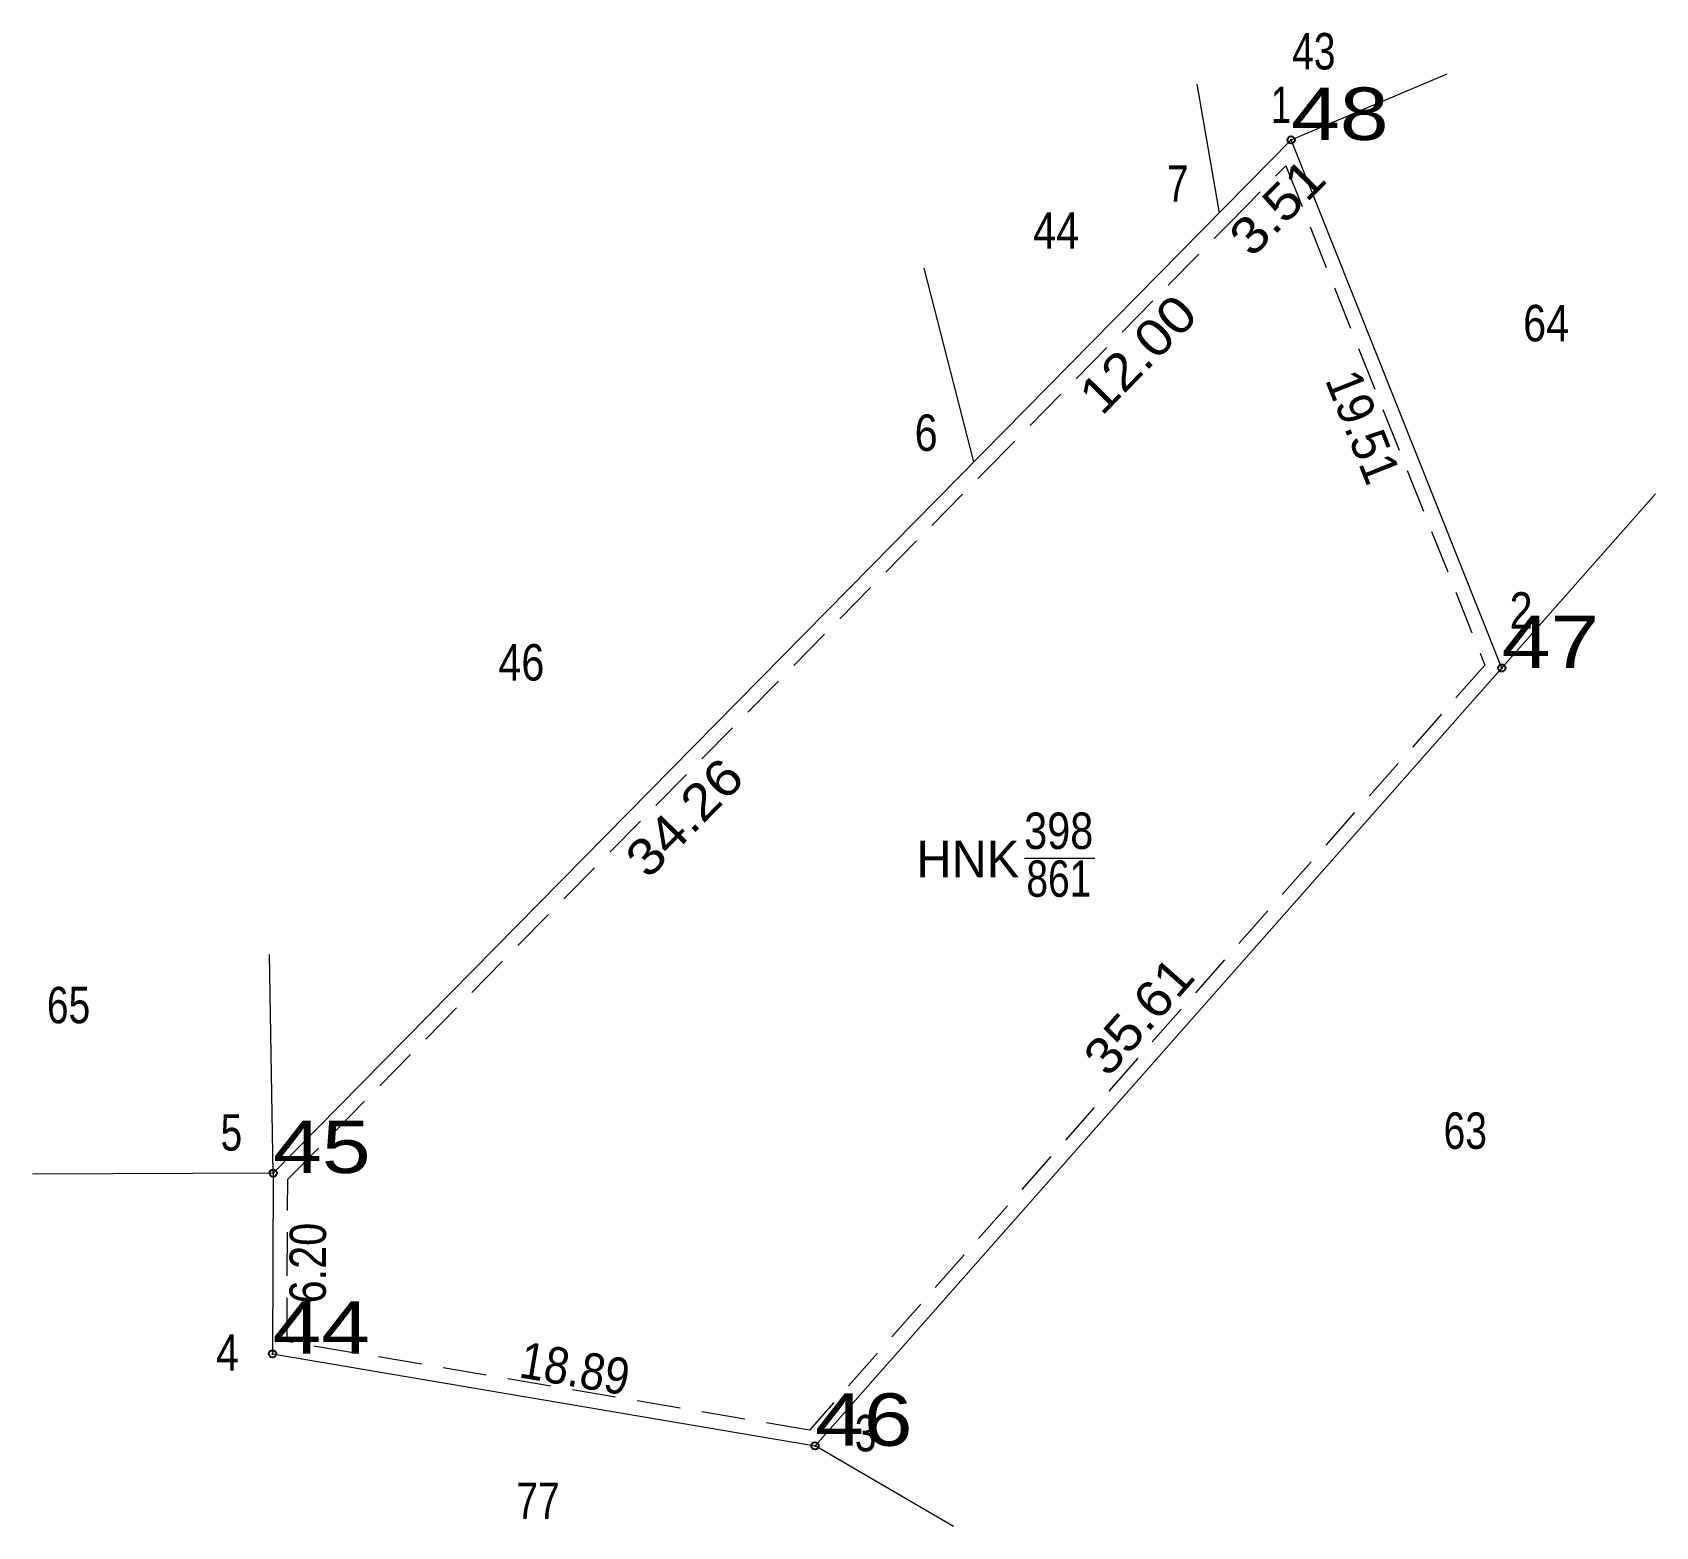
# Model space of a CAD drawing. Header units: metres. Extents: x 535472 to 536242, y 1837135 to 1837371.
# Drawn here: x 536019 to 536074.7, y 1837319.9 to 1837371.1 of the extents above.
import ezdxf
from ezdxf.enums import TextEntityAlignment as Align

# ---------------------------------------------------------------- set-up
doc = ezdxf.new("R2010")
doc.units = ezdxf.units.M
doc.header["$LTSCALE"] = 0.5
doc.header["$PDMODE"] = 32
doc.header["$PDSIZE"] = 0.25
doc.linetypes.add('MEDIUM_DASHED', pattern=[4.5, 3, -1.5])
for name, color, linetype, lineweight in [('1', 7, 'MEDIUM_DASHED', 13), ('10', 7, 'Continuous', 13), ('36', 7, 'Continuous', 13), ('63', 7, 'Continuous', 13)]:
    doc.layers.add(name, color=color, linetype=linetype, lineweight=lineweight)
doc.layers.add('12', color=7, linetype='Continuous')
doc.layers.add('7', color=7, linetype='Continuous')

msp = doc.modelspace()

# ---------------------------------------------------------------- linework, layer by layer
at = {"layer": '1'}
msp.add_lwpolyline([(536061.98, 1837366.56), (536068.81, 1837349.43), (536045.63, 1837323.18), (536027.7, 1837326.22), (536027.72, 1837331.79), (536051.63, 1837356.05), (536060.05, 1837364.6)], close=True, dxfattribs=at)
at = {"layer": '10'}
for p, q in [((536058.93, 1837369.37), (536059.69, 1837364.95)), ((536062.16, 1837367.45), (536067.52, 1837369.72)), ((536027.22, 1837332), (536027.1, 1837339.5)), ((536050.57, 1837319.87), (536045.82, 1837322.64))]:
    msp.add_line(p, q, dxfattribs=at)
at = {"layer": '36'}
msp.add_line((536051.27, 1837356.4), (536049.57, 1837363.05), dxfattribs=at)
for points in [[(536069.39, 1837349.33), (536062.16, 1837367.45), (536027.22, 1837332)], [(536027.22, 1837332), (536027.2, 1837325.8), (536045.82, 1837322.64), (536074.67, 1837355.31)]]:
    msp.add_lwpolyline(points, dxfattribs=at)
at = {"layer": '63'}
for p, q in [((536053.01, 1837342.81), (536055.42, 1837342.81)), ((536027.22, 1837332), (536018.96, 1837331.96))]:
    msp.add_line(p, q, dxfattribs=at)
at = {"layer": '7'}
for p in [(536062.16, 1837367.45), (536069.39, 1837349.33), (536027.22, 1837332), (536027.2, 1837325.8), (536045.82, 1837322.64)]:
    msp.add_point(p, dxfattribs=at)

# ---------------------------------------------------------------- texts
at = {"layer": '1'}
for s, width, p in [('43', 0.8, (536062.94, 1837369.87)), ('44', 0.85, (536054.095, 1837363.72)), ('64', 0.85, (536070.915, 1837360.54)), ('46', 0.85, (536035.74, 1837348.9)), ('398', 0.85, (536054.185, 1837343.12)), ('861', 0.8, (536054.19, 1837341.48)), ('65', 0.8, (536020.2, 1837337.14)), ('63', 0.8, (536068.14, 1837332.83)), ('77', 0.8, (536036.31, 1837320.13))]:
    msp.add_text(s, height=1.25, dxfattribs=dict(at, width=width)).set_placement(p, align=Align.CENTER)
msp.add_text('HNK', height=1.25, dxfattribs=at).set_placement((536051.065, 1837342.15), align=Align.CENTER)
at = {"layer": '12', "width": 1.25}
for s, p in [('48', (536062.16, 1837367.45)), ('47', (536069.39, 1837349.33)), ('45', (536027.22, 1837332)), ('44', (536027.2, 1837325.8)), ('46', (536045.82, 1837322.64))]:
    msp.add_text(s, height=1.8, dxfattribs=at).set_placement(p)
at = {"layer": '63'}
for s, width, p in [(' 1', 0.75, (536062.16, 1837368.03)), (' 7', 0.8, (536058.64, 1837365.33)), (' 6', 0.85, (536050.03, 1837356.78)), (' 2', 0.85, (536070.45, 1837350.68)), (' 5', 0.8, (536026.16, 1837332.77)), (' 4', 0.85, (536026.05, 1837325.22)), (' 3', 0.8, (536047.93, 1837322.45))]:
    msp.add_text(s, height=1.25, dxfattribs=dict(at, width=width)).set_placement(p, align=Align.RIGHT)
for s, rotation, width, p in [('3.51', 45.346, 1.15, (536062.1291, 1837364.7057)), ('12.00', 45.439, 1.15, (536057.3451, 1837359.6615)), ('19.51', 291.752, 0.95, (536064.0495, 1837357.3766)), ('34.26', 45.414, 1.15, (536041.7815, 1837343.7663)), ('35.61', 48.552, 1.1, (536057.4001, 1837336.9713)), ('6.20', 89.815, 0.85, (536029.0345, 1837328.908)), ('18.89', 350.368, 0.9, (536037.4754, 1837324.68))]:
    msp.add_text(s, height=1.25, rotation=rotation, dxfattribs=dict(at, width=width)).set_placement(p, align=Align.CENTER)

doc.saveas('drawing.dxf')
